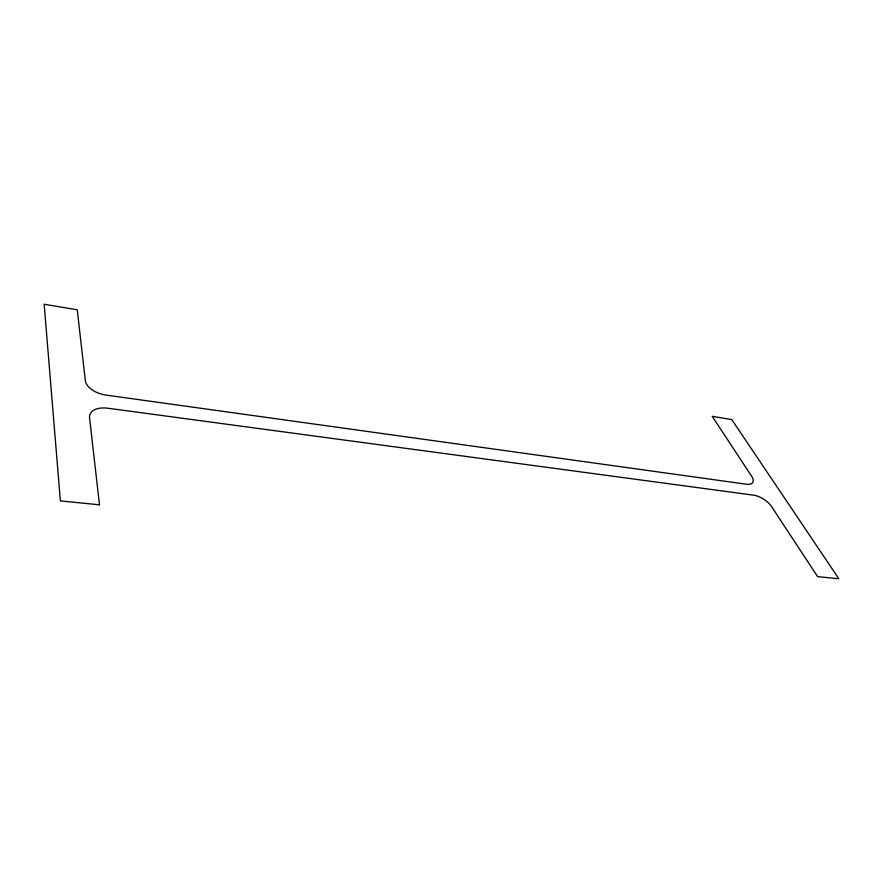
<?xml version="1.0" encoding="UTF-8"?>
<svg xmlns="http://www.w3.org/2000/svg" width="883" height="883" viewBox="0 0 883 883"><rect width="100%" height="100%" fill="white"/><g stroke="black" fill="none" stroke-linecap="round" stroke-linejoin="round"><path stroke-width="1.32" d="M99.481 504.811L60.386 500.904L44.15 304.238L77.251 309.801L85.342 380.728A19.536 10.949 15.9 0 0 105.949 395.065L746.543 484.237A14.779 6.722 32.5 0 0 751.565 476.158L712.217 416.323L731.797 419.602L838.85 578.762L817.625 576.632L771.643 506.699A15.232 7.031 33.4 0 0 753.629 495.164L107.671 408.2A20.121 11.722 15.7 0 0 89.558 417.769L99.481 504.811"/></g></svg>
